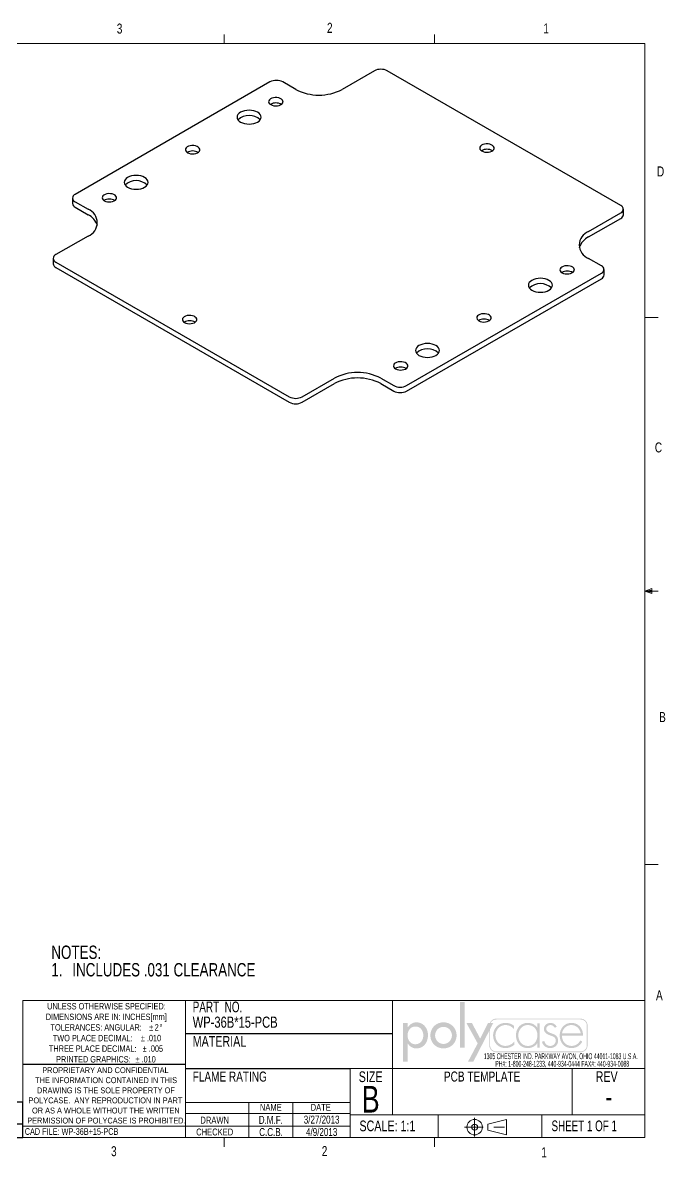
# Model space of a CAD drawing. Header units: inches. Extents: x 0.4 to 16.6, y 0.2 to 10.8.
# Drawn here: x 10.55 to 16.57, y 0.21 to 10.84 of the extents above; entities that cross this region are included whole.
import ezdxf

# ---------------------------------------------------------------- set-up
doc = ezdxf.new("R2010")
doc.units = ezdxf.units.IN
doc.header["$MEASUREMENT"] = 0
doc.linetypes.add('CENTERX2', pattern=[0.8, 0.5, -0.1, 0.1, -0.1])
doc.layers.add('FORMAT', color=7, linetype='Continuous')
doc.layers.add('SLD-0', color=7, linetype='Continuous')
doc.styles.add('SLDTEXTSTYLE0', font='TXT', dxfattribs={"width": 0.525406})
doc.styles.add('SLDTEXTSTYLE1', font='TXT', dxfattribs={"width": 0.75})
doc.styles.add('SLDTEXTSTYLE2', font='TXT', dxfattribs={"width": 0.6875})
doc.styles.add('SLDTEXTSTYLE3', font='TXT', dxfattribs={"width": 0.694444})

# ---------------------------------------------------------------- blocks, each defined once
blk = doc.blocks.new('SW_NOTE_0')
at = {"color": 0, "linetype": 'Continuous', "lineweight": 0, "char_height": 0.055, "attachment_point": 2, "style": 'SLDTEXTSTYLE0'}
for s, insert in [('1305 CHESTER IND. PARKWAY AVON, OHIO 44011-1083 U.S.A.', (0.742, 0.071)), ('PH#: 1-800-248-1233, 440-934-0444 FAX#: 440-934-0088', (0.756, 0))]:
    blk.add_mtext(s, dxfattribs=dict(at, insert=insert))
blk = doc.blocks.new('logo')
at = {"linetype": 'Continuous'}
blk.add_hatch(color=7, dxfattribs=at).paths.add_polyline_path([(1.559, 0.355), (1.559, 1.505), (1.44, 1.505), (1.44, 0.355)], flags=0)
h = blk.add_hatch(color=7, dxfattribs=at)
edge = h.paths.add_edge_path(flags=0)
edge.add_spline(control_points=[(0.122, 0.452), (0.17, 0.382), (0.245, 0.334), (0.333, 0.334)], knot_values=[4, 4, 4, 4, 5, 5, 5, 5], weights=[1, 1, 1, 1], degree=3, periodic=0)
edge.add_spline(control_points=[(0.333, 0.334), (0.523, 0.334), (0.629, 0.492), (0.629, 0.669)], knot_values=[3, 3, 3, 3, 4, 4, 4, 4], weights=[1, 1, 1, 1], degree=3, periodic=0)
edge.add_spline(control_points=[(0.629, 0.669), (0.629, 0.839), (0.517, 0.994), (0.338, 0.994)], knot_values=[2, 2, 2, 2, 3, 3, 3, 3], weights=[1, 1, 1, 1], degree=3, periodic=0)
edge.add_spline(control_points=[(0.338, 0.994), (0.245, 0.994), (0.171, 0.946), (0.122, 0.872)], knot_values=[1, 1, 1, 1, 2, 2, 2, 2], weights=[1, 1, 1, 1], degree=3, periodic=0)
edge.add_line((0.122, 0.872), (0.119, 0.872))
edge.add_line((0.119, 0.872), (0.119, 0.975))
edge.add_line((0.119, 0.975), (0, 0.975))
edge.add_line((0, 0.975), (0, 0))
edge.add_line((0, 0), (0.119, 0))
edge.add_line((0.119, 0), (0.119, 0.452))
edge.add_line((0.119, 0.452), (0.122, 0.452))
edge = h.paths.add_edge_path(flags=0)
edge.add_spline(control_points=[(0.113, 0.665), (0.113, 0.78), (0.185, 0.888), (0.309, 0.888), (0.437, 0.888), (0.51, 0.786), (0.51, 0.665)], knot_values=[0, 0, 0, 0, 1, 1, 1, 2, 2, 2, 2], weights=[1, 1, 1, 1, 1, 1, 1], degree=3, periodic=0)
edge.add_spline(control_points=[(0.51, 0.665), (0.51, 0.543), (0.439, 0.44), (0.309, 0.44), (0.183, 0.44), (0.113, 0.549), (0.113, 0.665)], knot_values=[2, 2, 2, 2, 3, 3, 3, 4, 4, 4, 4], weights=[1, 1, 1, 1, 1, 1, 1], degree=3, periodic=0)
h = blk.add_hatch(color=7, dxfattribs=at)
edge = h.paths.add_edge_path(flags=0)
edge.add_spline(control_points=[(0.69, 0.664), (0.69, 0.477), (0.836, 0.334), (1.022, 0.334), (1.207, 0.334), (1.353, 0.477), (1.353, 0.664)], knot_values=[0, 0, 0, 0, 1, 1, 1, 2, 2, 2, 2], weights=[1, 1, 1, 1, 1, 1, 1], degree=3, periodic=0)
edge.add_spline(control_points=[(1.353, 0.664), (1.353, 0.851), (1.207, 0.994), (1.022, 0.994), (0.836, 0.994), (0.69, 0.851), (0.69, 0.664)], knot_values=[2, 2, 2, 2, 3, 3, 3, 4, 4, 4, 4], weights=[1, 1, 1, 1, 1, 1, 1], degree=3, periodic=0)
edge = h.paths.add_edge_path(flags=0)
edge.add_spline(control_points=[(1.234, 0.664), (1.234, 0.547), (1.139, 0.448), (1.022, 0.448), (0.904, 0.448), (0.81, 0.547), (0.81, 0.664)], knot_values=[0, 0, 0, 0, 1, 1, 1, 2, 2, 2, 2], weights=[1, 1, 1, 1, 1, 1, 1], degree=3, periodic=0)
edge.add_spline(control_points=[(0.81, 0.664), (0.81, 0.782), (0.904, 0.88), (1.022, 0.88), (1.139, 0.88), (1.234, 0.782), (1.234, 0.664)], knot_values=[2, 2, 2, 2, 3, 3, 3, 4, 4, 4, 4], weights=[1, 1, 1, 1, 1, 1, 1], degree=3, periodic=0)
h = blk.add_hatch(color=7, dxfattribs=at)
edge = h.paths.add_edge_path(flags=0)
edge.add_spline(control_points=[(4.669, 0.413), (4.669, 0.316), (4.59, 0.237), (4.493, 0.237)], knot_values=[7, 7, 7, 7, 8, 8, 8, 8], weights=[1, 1, 1, 1], degree=3, periodic=0)
edge.add_line((4.493, 0.237), (2.356, 0.237))
edge.add_spline(control_points=[(2.356, 0.237), (2.259, 0.237), (2.18, 0.316), (2.18, 0.413)], knot_values=[1, 1, 1, 1, 2, 2, 2, 2], weights=[1, 1, 1, 1], degree=3, periodic=0)
edge.add_line((2.18, 0.413), (2.18, 0.781))
edge.add_line((2.18, 0.781), (1.778, 0))
edge.add_line((1.778, 0), (1.643, 0))
edge.add_line((1.643, 0), (1.887, 0.461))
edge.add_line((1.887, 0.461), (1.603, 0.975))
edge.add_line((1.603, 0.975), (1.742, 0.975))
edge.add_line((1.742, 0.975), (1.952, 0.582))
edge.add_line((1.952, 0.582), (2.146, 0.975))
edge.add_line((2.146, 0.975), (2.192, 0.975))
edge.add_spline(control_points=[(2.192, 0.975), (2.218, 1.041), (2.282, 1.087), (2.356, 1.087)], knot_values=[3.233464, 3.233464, 3.233464, 3.233464, 4, 4, 4, 4], weights=[1, 1, 1, 1], degree=3, periodic=0)
edge.add_line((2.356, 1.087), (4.493, 1.087))
edge.add_spline(control_points=[(4.493, 1.087), (4.59, 1.087), (4.669, 1.008), (4.669, 0.911)], knot_values=[5, 5, 5, 5, 6, 6, 6, 6], weights=[1, 1, 1, 1], degree=3, periodic=0)
edge.add_line((4.669, 0.911), (4.669, 0.413))
edge = h.paths.add_edge_path(flags=0)
edge.add_line((2.215, 0.975), (2.28, 0.975))
edge.add_line((2.28, 0.975), (2.201, 0.821))
edge.add_line((2.201, 0.821), (2.201, 0.413))
edge.add_spline(control_points=[(2.201, 0.413), (2.201, 0.327), (2.271, 0.258), (2.356, 0.258)], knot_values=[2, 2, 2, 2, 3, 3, 3, 3], weights=[1, 1, 1, 1], degree=3, periodic=0)
edge.add_line((2.356, 0.258), (4.493, 0.258))
edge.add_spline(control_points=[(4.493, 0.258), (4.579, 0.258), (4.649, 0.327), (4.649, 0.413)], knot_values=[4, 4, 4, 4, 5, 5, 5, 5], weights=[1, 1, 1, 1], degree=3, periodic=0)
edge.add_line((4.649, 0.413), (4.649, 0.911))
edge.add_spline(control_points=[(4.649, 0.911), (4.649, 0.997), (4.579, 1.066), (4.493, 1.066)], knot_values=[6, 6, 6, 6, 7, 7, 7, 7], weights=[1, 1, 1, 1], degree=3, periodic=0)
edge.add_line((4.493, 1.066), (2.356, 1.066))
edge.add_spline(control_points=[(2.356, 1.066), (2.293, 1.066), (2.239, 1.029), (2.215, 0.975)], knot_values=[0, 0, 0, 0, 0.732403, 0.732403, 0.732403, 0.732403], weights=[1, 1, 1, 1], degree=3, periodic=0)
h = blk.add_hatch(color=7, dxfattribs=at)
edge = h.paths.add_edge_path(flags=0)
edge.add_spline(control_points=[(2.806, 0.905), (2.745, 0.957), (2.672, 0.98), (2.593, 0.98)], knot_values=[8, 8, 8, 8, 9, 9, 9, 9], weights=[1, 1, 1, 1], degree=3, periodic=0)
edge.add_spline(control_points=[(2.593, 0.98), (2.413, 0.98), (2.278, 0.84), (2.278, 0.662)], knot_values=[7, 7, 7, 7, 8, 8, 8, 8], weights=[1, 1, 1, 1], degree=3, periodic=0)
edge.add_spline(control_points=[(2.278, 0.662), (2.278, 0.484), (2.41, 0.342), (2.592, 0.342)], knot_values=[6, 6, 6, 6, 7, 7, 7, 7], weights=[1, 1, 1, 1], degree=3, periodic=0)
edge.add_spline(control_points=[(2.592, 0.342), (2.674, 0.342), (2.752, 0.372), (2.814, 0.427)], knot_values=[5, 5, 5, 5, 6, 6, 6, 6], weights=[1, 1, 1, 1], degree=3, periodic=0)
edge.add_line((2.814, 0.427), (2.814, 0.507))
edge.add_spline(control_points=[(2.814, 0.507), (2.759, 0.44), (2.676, 0.398), (2.589, 0.398)], knot_values=[3, 3, 3, 3, 4, 4, 4, 4], weights=[1, 1, 1, 1], degree=3, periodic=0)
edge.add_spline(control_points=[(2.589, 0.398), (2.445, 0.398), (2.337, 0.523), (2.337, 0.662)], knot_values=[2, 2, 2, 2, 3, 3, 3, 3], weights=[1, 1, 1, 1], degree=3, periodic=0)
edge.add_spline(control_points=[(2.337, 0.662), (2.337, 0.802), (2.446, 0.925), (2.59, 0.925)], knot_values=[1, 1, 1, 1, 2, 2, 2, 2], weights=[1, 1, 1, 1], degree=3, periodic=0)
edge.add_spline(control_points=[(2.59, 0.925), (2.678, 0.925), (2.748, 0.889), (2.806, 0.825)], knot_values=[0, 0, 0, 0, 1, 1, 1, 1], weights=[1, 1, 1, 1], degree=3, periodic=0)
edge.add_line((2.806, 0.825), (2.806, 0.905))
h = blk.add_hatch(color=7, dxfattribs=at)
edge = h.paths.add_edge_path(flags=0)
edge.add_spline(control_points=[(3.392, 0.861), (3.34, 0.938), (3.25, 0.98), (3.156, 0.98)], knot_values=[6, 6, 6, 6, 7, 7, 7, 7], weights=[1, 1, 1, 1], degree=3, periodic=0)
edge.add_spline(control_points=[(3.156, 0.98), (2.972, 0.98), (2.857, 0.844), (2.857, 0.665)], knot_values=[5, 5, 5, 5, 6, 6, 6, 6], weights=[1, 1, 1, 1], degree=3, periodic=0)
edge.add_spline(control_points=[(2.857, 0.665), (2.857, 0.486), (2.973, 0.342), (3.159, 0.342)], knot_values=[4, 4, 4, 4, 5, 5, 5, 5], weights=[1, 1, 1, 1], degree=3, periodic=0)
edge.add_spline(control_points=[(3.159, 0.342), (3.249, 0.342), (3.347, 0.387), (3.392, 0.465)], knot_values=[3, 3, 3, 3, 4, 4, 4, 4], weights=[1, 1, 1, 1], degree=3, periodic=0)
edge.add_line((3.392, 0.465), (3.395, 0.465))
edge.add_line((3.395, 0.465), (3.395, 0.355))
edge.add_line((3.395, 0.355), (3.454, 0.355))
edge.add_line((3.454, 0.355), (3.454, 0.967))
edge.add_line((3.454, 0.967), (3.395, 0.967))
edge.add_line((3.395, 0.967), (3.395, 0.861))
edge.add_line((3.395, 0.861), (3.392, 0.861))
edge = h.paths.add_edge_path(flags=0)
edge.add_spline(control_points=[(3.398, 0.672), (3.398, 0.525), (3.314, 0.397), (3.157, 0.397), (3.009, 0.397), (2.916, 0.525), (2.916, 0.665)], knot_values=[0, 0, 0, 0, 1, 1, 1, 2, 2, 2, 2], weights=[1, 1, 1, 1, 1, 1, 1], degree=3, periodic=0)
edge.add_spline(control_points=[(2.916, 0.665), (2.916, 0.798), (3.013, 0.925), (3.153, 0.925), (3.302, 0.925), (3.398, 0.814), (3.398, 0.672)], knot_values=[2, 2, 2, 2, 3, 3, 3, 4, 4, 4, 4], weights=[1, 1, 1, 1, 1, 1, 1], degree=3, periodic=0)
h = blk.add_hatch(color=7, dxfattribs=at)
edge = h.paths.add_edge_path(flags=0)
edge.add_spline(control_points=[(3.731, 0.98), (3.793, 0.98), (3.861, 0.939), (3.887, 0.882)], knot_values=[11, 11, 11, 11, 12, 12, 12, 12], weights=[1, 1, 1, 1], degree=3, periodic=0)
edge.add_line((3.887, 0.882), (3.836, 0.856))
edge.add_spline(control_points=[(3.836, 0.856), (3.816, 0.898), (3.776, 0.925), (3.728, 0.925)], knot_values=[0, 0, 0, 0, 1, 1, 1, 1], weights=[1, 1, 1, 1], degree=3, periodic=0)
edge.add_spline(control_points=[(3.728, 0.925), (3.677, 0.925), (3.624, 0.882), (3.624, 0.829)], knot_values=[1, 1, 1, 1, 2, 2, 2, 2], weights=[1, 1, 1, 1], degree=3, periodic=0)
edge.add_spline(control_points=[(3.624, 0.829), (3.624, 0.682), (3.922, 0.754), (3.922, 0.533)], knot_values=[2, 2, 2, 2, 3, 3, 3, 3], weights=[1, 1, 1, 1], degree=3, periodic=0)
edge.add_spline(control_points=[(3.922, 0.533), (3.922, 0.42), (3.834, 0.342), (3.724, 0.342)], knot_values=[3, 3, 3, 3, 4, 4, 4, 4], weights=[1, 1, 1, 1], degree=3, periodic=0)
edge.add_spline(control_points=[(3.724, 0.342), (3.622, 0.342), (3.539, 0.404), (3.514, 0.503)], knot_values=[4, 4, 4, 4, 5, 5, 5, 5], weights=[1, 1, 1, 1], degree=3, periodic=0)
edge.add_line((3.514, 0.503), (3.572, 0.522))
edge.add_spline(control_points=[(3.572, 0.522), (3.595, 0.449), (3.644, 0.397), (3.724, 0.397)], knot_values=[6, 6, 6, 6, 7, 7, 7, 7], weights=[1, 1, 1, 1], degree=3, periodic=0)
edge.add_spline(control_points=[(3.724, 0.397), (3.801, 0.397), (3.862, 0.458), (3.862, 0.535)], knot_values=[7, 7, 7, 7, 8, 8, 8, 8], weights=[1, 1, 1, 1], degree=3, periodic=0)
edge.add_spline(control_points=[(3.862, 0.535), (3.862, 0.611), (3.804, 0.635), (3.743, 0.656)], knot_values=[8, 8, 8, 8, 9, 9, 9, 9], weights=[1, 1, 1, 1], degree=3, periodic=0)
edge.add_spline(control_points=[(3.743, 0.656), (3.659, 0.686), (3.564, 0.722), (3.564, 0.825)], knot_values=[9, 9, 9, 9, 10, 10, 10, 10], weights=[1, 1, 1, 1], degree=3, periodic=0)
edge.add_spline(control_points=[(3.564, 0.825), (3.564, 0.918), (3.642, 0.98), (3.731, 0.98)], knot_values=[10, 10, 10, 10, 11, 11, 11, 11], weights=[1, 1, 1, 1], degree=3, periodic=0)
h = blk.add_hatch(color=7, dxfattribs=at)
edge = h.paths.add_edge_path(flags=0)
edge.add_spline(control_points=[(4.554, 0.656), (4.555, 0.832), (4.445, 0.98), (4.26, 0.98)], knot_values=[6, 6, 6, 6, 7, 7, 7, 7], weights=[1, 1, 1, 1], degree=3, periodic=0)
edge.add_spline(control_points=[(4.26, 0.98), (4.081, 0.98), (3.963, 0.833), (3.963, 0.662)], knot_values=[5, 5, 5, 5, 6, 6, 6, 6], weights=[1, 1, 1, 1], degree=3, periodic=0)
edge.add_spline(control_points=[(3.963, 0.662), (3.963, 0.489), (4.078, 0.342), (4.26, 0.342)], knot_values=[4, 4, 4, 4, 5, 5, 5, 5], weights=[1, 1, 1, 1], degree=3, periodic=0)
edge.add_spline(control_points=[(4.26, 0.342), (4.38, 0.342), (4.478, 0.401), (4.534, 0.507)], knot_values=[3, 3, 3, 3, 4, 4, 4, 4], weights=[1, 1, 1, 1], degree=3, periodic=0)
edge.add_line((4.534, 0.507), (4.484, 0.537))
edge.add_spline(control_points=[(4.484, 0.537), (4.44, 0.454), (4.363, 0.398), (4.268, 0.398)], knot_values=[1, 1, 1, 1, 2, 2, 2, 2], weights=[1, 1, 1, 1], degree=3, periodic=0)
edge.add_spline(control_points=[(4.268, 0.398), (4.126, 0.398), (4.019, 0.501), (4.023, 0.656)], knot_values=[0, 0, 0, 0, 1, 1, 1, 1], weights=[1, 1, 1, 1], degree=3, periodic=0)
edge.add_line((4.023, 0.656), (4.554, 0.656))
edge = h.paths.add_edge_path(flags=0)
edge.add_spline(control_points=[(4.023, 0.712), (4.033, 0.827), (4.136, 0.925), (4.261, 0.925)], knot_values=[1, 1, 1, 1, 2, 2, 2, 2], weights=[1, 1, 1, 1], degree=3, periodic=0)
edge.add_spline(control_points=[(4.261, 0.925), (4.387, 0.925), (4.48, 0.824), (4.494, 0.712)], knot_values=[0, 0, 0, 0, 1, 1, 1, 1], weights=[1, 1, 1, 1], degree=3, periodic=0)
edge.add_line((4.494, 0.712), (4.023, 0.712))
blk = doc.blocks.new('POLYCASE LOGO')
at = {"color": 7, "linetype": 'Continuous', "xscale": 0.37, "yscale": 0.37, "zscale": 0.37}
blk.add_blockref('logo', (0.101, -0.571), dxfattribs=at)
at = {"color": 7, "linetype": 'Continuous', "lineweight": 0}
blk.add_blockref('SW_NOTE_0', (0.835, -0.564), dxfattribs=at)
blk = doc.blocks.new('ThirdAngleProjectionBlock')
at = {"color": 7, "linetype": 'CENTERX2', "lineweight": 0}
for p, q in [((0.275, 0.506), (0.275, 0)), ((0, 0.253), (1.202, 0.253))]:
    blk.add_line(p, q, dxfattribs=at)
at = {"color": 7, "linetype": 'Continuous', "lineweight": 0}
for p, q in [((0.632, 0.332), (1.13, 0.459)), ((0.632, 0.332), (0.632, 0.174)), ((1.13, 0.459), (1.13, 0.048)), ((0.632, 0.174), (1.13, 0.048))]:
    blk.add_line(p, q, dxfattribs=at)
for radius in [0.206, 0.0789]:
    blk.add_circle((0.275, 0.253), radius, dxfattribs=at)
blk = doc.blocks.new('SW_NOTE_1')
at = {"layer": 'SLD-0', "color": 0, "char_height": 0.125, "attachment_point": 1, "style": 'SLDTEXTSTYLE1'}
for s, insert in [('NOTES:', (0, 0.161)), ('1.', (0, -0.003)), ('INCLUDES .031 CLEARANCE', (0.197, -0.003))]:
    blk.add_mtext(s, dxfattribs=dict(at, insert=insert))
blk = doc.blocks.new('SW_NOTE_2')
at = {"color": 0, "linetype": 'Continuous', "lineweight": 0, "char_height": 0.06, "attachment_point": 2, "style": 'SLDTEXTSTYLE1'}
for s, insert in [('UNLESS OTHERWISE SPECIFIED:', (0.567, 0.077)), ('DIMENSIONS ARE IN: INCHES[mm]', (0.565, -0.022)), ('TOLERANCES: ANGULAR:', (0.47, -0.121)), ('%%p', (0.986, -0.121)), ('2', (1.037, -0.121)), ('%%d', (1.077, -0.121)), ('TWO PLACE DECIMAL:', (0.438, -0.221)), ('%%p', (0.907, -0.221)), ('.010', (1.012, -0.221)), ('THREE PLACE DECIMAL:', (0.438, -0.32)), ('PRINTED GRAPHICS:', (0.444, -0.42)), ('.010', (0.962, -0.42)), ('%%p', (0.925, -0.32)), ('.005', (1.03, -0.32)), ('%%p', (0.857, -0.42))]:
    blk.add_mtext(s, dxfattribs=dict(at, insert=insert))
blk = doc.blocks.new('SW_NOTE_3')
at = {"color": 0, "linetype": 'Continuous', "lineweight": 0, "char_height": 0.055, "attachment_point": 2, "style": 'SLDTEXTSTYLE1'}
for s, insert in [('PROPRIETARY AND CONFIDENTIAL', (0.583, 0.071)), ('THE INFORMATION CONTAINED IN THIS', (0.589, -0.023)), ('POLYCASE.  ANY REPRODUCTION IN PART', (0.583, -0.212)), ('DRAWING IS THE SOLE PROPERTY OF', (0.587, -0.118)), ('OR AS A WHOLE WITHOUT THE WRITTEN', (0.587, -0.307)), ('PERMISSION OF POLYCASE IS PROHIBITED.', (0.592, -0.401))]:
    blk.add_mtext(s, dxfattribs=dict(at, insert=insert))
blk = doc.blocks.new('SW_TABLEANNOTATION_0')
at = {"layer": 'SLD-0', "color": 0}
for p, q in [((0, 0), (0, -0.333)), ((4.475, 0), (0, 0)), ((0.278, 0), (0.278, -0.204)), ((0.615, 0), (0.615, -0.204)), ((3.015, 0), (3.015, -0.204)), ((3.388, 0), (3.388, -0.204)), ((3.816, 0), (3.816, -0.204)), ((4.475, -0.333), (4.475, 0)), ((0, -0.204), (4.475, -0.204)), ((0, -0.333), (4.475, -0.333))]:
    blk.add_line(p, q, dxfattribs=at)
at = {"layer": 'SLD-0', "color": 0, "attachment_point": 1, "style": 'SLDTEXTSTYLE1'}
for s, insert, char_height in [('REV.', (0.021, -0.06), 0.0833), ('ZONE', (0.301, -0.06), 0.0833), ('DESCRIPTION', (1.467, -0.06), 0.08333), ('BY', (3.137, -0.06), 0.0833), ("APPR'D", (3.409, -0.06), 0.0833), ('DATE', (4.009, -0.06), 0.0833), ('REVISIONS', (1.965, -0.227), 0.0833)]:
    blk.add_mtext(s, dxfattribs=dict(at, insert=insert, char_height=char_height))

msp = doc.modelspace()

# ---------------------------------------------------------------- linework, layer by layer
at = {"color": 7, "linetype": 'Continuous', "lineweight": 0}
for p, q in [((0.6263, 10.6421), (16.3763, 10.6421)), ((12.4385, 10.6421), (12.4385, 10.7269)), ((14.4073, 10.6421), (14.4073, 10.7269)), ((16.3763, 0.3921), (16.3763, 10.6421)), ((16.3763, 8.0753), (16.5013, 8.0753)), ((16.3763, 5.5128), (16.4434, 5.5368)), ((16.4434, 5.5368), (16.4434, 5.4902)), ((16.3763, 5.5128), (16.4434, 5.5218)), ((16.3763, 5.5128), (16.5013, 5.5128)), ((16.3763, 5.5128), (16.4434, 5.4902)), ((16.3763, 5.5128), (16.4434, 5.5025)), ((16.3763, 2.9503), (16.5013, 2.9503)), ((10.5516, 0.3921), (10.5516, 1.6753)), ((10.5516, 1.6753), (16.3763, 1.6753)), ((12.0776, 1.6753), (12.0776, 0.3921)), ((13.6175, 1.0401), (16.3763, 1.0401)), ((14.0131, 1.0401), (14.0131, 0.605)), ((15.6981, 1.0401), (15.6981, 0.605)), ((13.6175, 0.7208), (12.0776, 0.7208)), ((12.67, 0.7208), (12.67, 0.3921)), ((13.0816, 0.7208), (13.0816, 0.3921)), ((12.0776, 0.6191), (13.6175, 0.6191)), ((13.6175, 0.605), (16.3763, 0.605)), ((14.4407, 0.605), (14.4407, 0.3921)), ((15.4126, 0.605), (15.4126, 0.3921)), ((10.5516, 0.5), (13.6175, 0.5)), ((16.3763, 0.3921), (0.6263, 0.3921)), ((12.0776, 0.3921), (13.6175, 0.3921)), ((12.4385, 0.3921), (12.4385, 0.3073)), ((14.4073, 0.3921), (14.4073, 0.3073))]:
    msp.add_line(p, q, dxfattribs=at)
at = {"color": 7, "linetype": 'Continuous', "lineweight": 30}
for p, q in [((13.845, 10.3865), (13.5436, 10.2125)), ((16.1516, 9.1249), (13.9662, 10.3865)), ((12.8665, 10.282), (11.043, 9.2294)), ((13.1082, 10.2125), (12.9877, 10.282)), ((11.0179, 9.1944), (11.0179, 9.1434)), ((11.043, 9.1594), (11.1635, 9.0899)), ((11.043, 9.1084), (11.1635, 9.0388)), ((15.8501, 8.881), (16.1516, 9.055)), ((16.1766, 9.0389), (16.1766, 9.09)), ((15.8501, 8.8299), (16.1516, 9.0039)), ((11.1635, 8.8385), (10.8621, 8.6645)), ((10.837, 8.6295), (10.837, 8.5785)), ((15.9706, 8.56), (15.8501, 8.6296)), ((10.8621, 8.5945), (13.0474, 7.333)), ((10.8621, 8.5435), (13.0474, 7.2819)), ((15.9957, 8.474), (15.9957, 8.5251)), ((14.1472, 7.4374), (15.9706, 8.4901)), ((14.1472, 7.3864), (15.9706, 8.439)), ((13.1686, 7.333), (13.4701, 7.507)), ((13.1686, 7.2819), (13.4701, 7.456)), ((13.9055, 7.507), (14.026, 7.4374)), ((13.9055, 7.456), (14.026, 7.3864))]:
    msp.add_line(p, q, dxfattribs=at)
at = {"color": 7, "linetype": 'Continuous', "lineweight": 30, "flags": 128}
for points in [[(12.8745, 10.0697), (12.8878, 10.0637), (12.9034, 10.0598), (12.9201, 10.0583), (12.9369, 10.0592), (12.9528, 10.0625), (12.9668, 10.068), (12.978, 10.0753), (12.9857, 10.084), (12.9894, 10.0935), (12.9889, 10.1033), (12.9842, 10.1127), (12.9755, 10.1211), (12.9636, 10.128), (12.949, 10.133), (12.9328, 10.1357), (12.9159, 10.136), (12.8993, 10.1339), (12.8843, 10.1294), (12.8716, 10.123), (12.8621, 10.1149), (12.8563, 10.1057), (12.8547, 10.096), (12.8574, 10.0863), (12.8641, 10.0774), (12.8745, 10.0697)], [(12.5921, 9.9066), (12.6092, 9.8986), (12.6286, 9.8926), (12.6497, 9.8889), (12.6717, 9.8876), (12.6936, 9.8889), (12.7147, 9.8926), (12.7342, 9.8986), (12.7512, 9.9066), (12.7652, 9.9165), (12.7756, 9.9277), (12.782, 9.9399), (12.7842, 9.9526), (12.782, 9.9652), (12.7756, 9.9774), (12.7652, 9.9886), (12.7512, 9.9985), (12.7342, 10.0066), (12.7147, 10.0126), (12.6936, 10.0163), (12.6717, 10.0175), (12.6497, 10.0163), (12.6286, 10.0126), (12.6092, 10.0066), (12.5921, 9.9985), (12.5781, 9.9886), (12.5677, 9.9774), (12.5613, 9.9652), (12.5592, 9.9526), (12.5613, 9.9399), (12.5677, 9.9277), (12.5781, 9.9165), (12.5921, 9.9066)], [(12.095, 9.6197), (12.1084, 9.6137), (12.1239, 9.6098), (12.1406, 9.6083), (12.1574, 9.6092), (12.1734, 9.6125), (12.1874, 9.618), (12.1985, 9.6253), (12.2062, 9.634), (12.2099, 9.6435), (12.2094, 9.6533), (12.2047, 9.6627), (12.1961, 9.6711), (12.1841, 9.678), (12.1695, 9.683), (12.1533, 9.6857), (12.1364, 9.686), (12.1199, 9.6839), (12.1048, 9.6794), (12.0921, 9.673), (12.0826, 9.6649), (12.0768, 9.6557), (12.0753, 9.646), (12.0779, 9.6363), (12.0846, 9.6274), (12.095, 9.6197)], [(14.851, 9.6357), (14.8644, 9.6297), (14.8799, 9.6259), (14.8966, 9.6243), (14.9135, 9.6253), (14.9294, 9.6286), (14.9434, 9.6341), (14.9546, 9.6414), (14.9623, 9.6501), (14.966, 9.6596), (14.9654, 9.6694), (14.9607, 9.6788), (14.9521, 9.6872), (14.9401, 9.6941), (14.9256, 9.699), (14.9093, 9.7018), (14.8924, 9.7021), (14.8759, 9.7), (14.8608, 9.6955), (14.8481, 9.6891), (14.8386, 9.681), (14.8329, 9.6718), (14.8313, 9.6621), (14.8339, 9.6524), (14.8407, 9.6435), (14.851, 9.6357)], [(11.5342, 9.2959), (11.5513, 9.2879), (11.5707, 9.2819), (11.5918, 9.2782), (11.6138, 9.2769), (11.6357, 9.2782), (11.6568, 9.2819), (11.6763, 9.2879), (11.6933, 9.2959), (11.7073, 9.3058), (11.7177, 9.317), (11.7241, 9.3292), (11.7263, 9.3419), (11.7241, 9.3545), (11.7177, 9.3667), (11.7073, 9.3779), (11.6933, 9.3878), (11.6763, 9.3959), (11.6568, 9.4019), (11.6357, 9.4056), (11.6138, 9.4068), (11.5918, 9.4056), (11.5707, 9.4019), (11.5513, 9.3959), (11.5342, 9.3878), (11.5202, 9.3779), (11.5098, 9.3667), (11.5034, 9.3545), (11.5013, 9.3419), (11.5034, 9.3292), (11.5098, 9.317), (11.5202, 9.3058), (11.5342, 9.2959)], [(11.3155, 9.1697), (11.3289, 9.1637), (11.3444, 9.1598), (11.3611, 9.1583), (11.378, 9.1592), (11.3939, 9.1625), (11.4079, 9.168), (11.4191, 9.1753), (11.4267, 9.184), (11.4304, 9.1936), (11.4299, 9.2033), (11.4252, 9.2127), (11.4166, 9.2211), (11.4046, 9.228), (11.39, 9.233), (11.3738, 9.2357), (11.3569, 9.236), (11.3404, 9.2339), (11.3253, 9.2295), (11.3126, 9.223), (11.3031, 9.2149), (11.2974, 9.2057), (11.2958, 9.196), (11.2984, 9.1864), (11.3051, 9.1774), (11.3155, 9.1697)], [(15.6027, 8.4947), (15.6161, 8.4887), (15.6316, 8.4848), (15.6483, 8.4833), (15.6651, 8.4842), (15.6811, 8.4875), (15.6951, 8.493), (15.7062, 8.5003), (15.7139, 8.509), (15.7176, 8.5186), (15.7171, 8.5283), (15.7124, 8.5377), (15.7037, 8.5461), (15.6918, 8.553), (15.6772, 8.558), (15.661, 8.5607), (15.6441, 8.561), (15.6275, 8.5589), (15.6125, 8.5545), (15.5998, 8.548), (15.5903, 8.5399), (15.5845, 8.5307), (15.5829, 8.521), (15.5856, 8.5114), (15.5923, 8.5024), (15.6027, 8.4947)], [(15.3203, 8.3317), (15.3374, 8.3236), (15.3568, 8.3176), (15.3779, 8.3139), (15.3999, 8.3127), (15.4218, 8.3139), (15.4429, 8.3176), (15.4624, 8.3236), (15.4794, 8.3317), (15.4934, 8.3415), (15.5038, 8.3528), (15.5102, 8.3649), (15.5124, 8.3776), (15.5102, 8.3903), (15.5038, 8.4025), (15.4934, 8.4137), (15.4794, 8.4235), (15.4624, 8.4316), (15.4429, 8.4376), (15.4218, 8.4413), (15.3999, 8.4426), (15.3779, 8.4413), (15.3568, 8.4376), (15.3374, 8.4316), (15.3203, 8.4235), (15.3063, 8.4137), (15.2959, 8.4025), (15.2895, 8.3903), (15.2874, 8.3776), (15.2895, 8.3649), (15.2959, 8.3528), (15.3063, 8.3415), (15.3203, 8.3317)], [(12.0671, 8.0286), (12.0805, 8.0226), (12.096, 8.0188), (12.1128, 8.0172), (12.1296, 8.0182), (12.1455, 8.0215), (12.1595, 8.027), (12.1707, 8.0343), (12.1784, 8.043), (12.1821, 8.0525), (12.1815, 8.0623), (12.1768, 8.0717), (12.1682, 8.0801), (12.1562, 8.087), (12.1417, 8.0919), (12.1254, 8.0947), (12.1085, 8.095), (12.092, 8.0928), (12.0769, 8.0884), (12.0642, 8.082), (12.0547, 8.0739), (12.049, 8.0647), (12.0474, 8.055), (12.0501, 8.0453), (12.0568, 8.0363), (12.0671, 8.0286)], [(14.8232, 8.0447), (14.8366, 8.0387), (14.8521, 8.0348), (14.8688, 8.0333), (14.8856, 8.0342), (14.9016, 8.0375), (14.9156, 8.043), (14.9268, 8.0504), (14.9344, 8.0591), (14.9381, 8.0686), (14.9376, 8.0784), (14.9329, 8.0877), (14.9243, 8.0961), (14.9123, 8.103), (14.8977, 8.108), (14.8815, 8.1107), (14.8646, 8.1111), (14.8481, 8.1089), (14.833, 8.1045), (14.8203, 8.098), (14.8108, 8.0899), (14.805, 8.0808), (14.8035, 8.071), (14.8061, 8.0614), (14.8128, 8.0524), (14.8232, 8.0447)], [(14.2624, 7.721), (14.2795, 7.7129), (14.2989, 7.7069), (14.32, 7.7032), (14.342, 7.702), (14.3639, 7.7032), (14.385, 7.7069), (14.4045, 7.7129), (14.4215, 7.721), (14.4355, 7.7308), (14.4459, 7.7421), (14.4523, 7.7542), (14.4545, 7.7669), (14.4523, 7.7796), (14.4459, 7.7918), (14.4355, 7.803), (14.4215, 7.8128), (14.4045, 7.8209), (14.385, 7.8269), (14.3639, 7.8306), (14.342, 7.8319), (14.32, 7.8306), (14.2989, 7.8269), (14.2795, 7.8209), (14.2624, 7.8128), (14.2484, 7.803), (14.238, 7.7918), (14.2316, 7.7796), (14.2295, 7.7669), (14.2316, 7.7542), (14.238, 7.7421), (14.2484, 7.7308), (14.2624, 7.721)], [(14.0437, 7.5947), (14.0571, 7.5887), (14.0726, 7.5848), (14.0893, 7.5833), (14.1062, 7.5842), (14.1221, 7.5875), (14.1361, 7.593), (14.1473, 7.6004), (14.1549, 7.6091), (14.1586, 7.6186), (14.1581, 7.6284), (14.1534, 7.6377), (14.1448, 7.6462), (14.1328, 7.6531), (14.1182, 7.658), (14.102, 7.6608), (14.0851, 7.6611), (14.0686, 7.6589), (14.0535, 7.6545), (14.0408, 7.648), (14.0313, 7.64), (14.0256, 7.6308), (14.024, 7.621), (14.0266, 7.6114), (14.0333, 7.6024), (14.0437, 7.5947)]]:
    msp.add_lwpolyline(points, dxfattribs=at)
at = {"color": 7, "linetype": 'Continuous', "lineweight": 30}
for centre, radius, start, end in [((13.9056, 10.2696), 0.1317, 62.60967, 117.39033), ((12.9271, 10.1651), 0.1317, 62.60967, 117.39033), ((13.3259, 10.6311), 0.4719, 242.52431, 297.47569), ((12.9222, 9.985), 0.1006, 59.51244, 120.48756), ((12.6717, 9.8183), 0.1501, 46.41915, 133.58085), ((12.1427, 9.5351), 0.1006, 59.51244, 120.48756), ((14.8988, 9.5511), 0.1006, 59.51244, 120.48756), ((11.6138, 9.2076), 0.1501, 46.41915, 133.58085), ((11.0608, 9.1477), 0.0431, 185.6948, 245.62534), ((11.0563, 9.1944), 0.0374, 110.78342, 249.21658), ((11.3632, 9.0851), 0.1006, 59.51244, 120.48756), ((11.115, 8.9642), 0.1347, 291.13412, 68.86588), ((11.0897, 8.8869), 0.169, 17.85761, 64.08847), ((16.1383, 9.09), 0.0374, 290.78342, 69.21658), ((16.1338, 9.0432), 0.0431, 294.37466, 354.3052), ((15.9239, 8.6779), 0.169, 115.91153, 162.14239), ((15.8987, 8.7553), 0.1347, 111.13412, 248.86588), ((10.8754, 8.6295), 0.0374, 110.78342, 249.21658), ((10.8799, 8.5828), 0.0431, 185.6948, 245.62534), ((15.6504, 8.4101), 0.1006, 59.51244, 120.48756), ((15.9573, 8.5251), 0.0374, 290.78342, 69.21658), ((15.9528, 8.4783), 0.0431, 294.37466, 354.3052), ((15.3999, 8.2434), 0.1501, 46.41915, 133.58085), ((12.1149, 7.944), 0.1006, 59.51244, 120.48756), ((14.8709, 7.9601), 0.1006, 59.51244, 120.48756), ((14.342, 7.6327), 0.1501, 46.41915, 133.58085), ((13.6878, 7.0883), 0.4719, 62.52431, 117.47569), ((14.0914, 7.5101), 0.1006, 59.51244, 120.48756), ((13.6878, 7.0373), 0.4719, 62.52431, 117.47569), ((14.0866, 7.5544), 0.1317, 242.60967, 297.39033), ((14.0866, 7.5033), 0.1317, 242.60967, 297.39033), ((13.108, 7.4499), 0.1317, 242.60967, 297.39033), ((13.108, 7.3989), 0.1317, 242.60967, 297.39033)]:
    msp.add_arc(centre, radius, start, end, dxfattribs=at)
at = {"layer": 'SLD-0', "lineweight": 0}
for p, q in [((14.0131, 1.0401), (14.0131, 1.6753)), ((13.6175, 1.0401), (13.6175, 0.3921))]:
    msp.add_line(p, q, dxfattribs=at)
at = {"layer": 'SLD-0', "color": 7}
for p, q in [((14.0131, 1.3651), (12.0776, 1.3651)), ((12.0776, 1.0781), (10.5516, 1.0781)), ((12.0776, 1.0401), (13.6175, 1.0401))]:
    msp.add_line(p, q, dxfattribs=at)

# ---------------------------------------------------------------- block references
at = {"color": 7, "linetype": 'Continuous', "lineweight": 0}
for name, p in [('SW_NOTE_2', (10.7692, 1.5759)), ('SW_NOTE_3', (10.7434, 0.9804))]:
    msp.add_blockref(name, p, dxfattribs=at)
at = {"color": 7, "linetype": 'Continuous'}
msp.add_blockref('POLYCASE LOGO', (14.0131, 1.6753), dxfattribs=at)
at = {"color": 7, "linetype": 'Continuous', "xscale": 0.35, "yscale": 0.35, "zscale": 0.35}
msp.add_blockref('ThirdAngleProjectionBlock', (14.6875, 0.4018), dxfattribs=at)
at = {"layer": 'SLD-0', "color": 7}
msp.add_blockref('SW_NOTE_1', (10.8195, 2.0303), dxfattribs=at)
at = {"layer": 'SLD-0'}
msp.add_blockref('SW_TABLEANNOTATION_0', (6.0765, 0.7253), dxfattribs=at)

# ---------------------------------------------------------------- texts
at = {"color": 7, "linetype": 'Continuous', "lineweight": 0}
for s, insert, char_height, attachment_point, style in [('3', (11.4327, 10.8295), 0.0937, 1, 'SLDTEXTSTYLE1'), ('2', (13.401, 10.8362), 0.0937, 1, 'SLDTEXTSTYLE1'), ('1', (15.4274, 10.8301), 0.0937, 1, 'SLDTEXTSTYLE1'), ('D', (16.4913, 9.491), 0.0937, 1, 'SLDTEXTSTYLE1'), ('C', (16.4712, 6.9051), 0.0937, 1, 'SLDTEXTSTYLE1'), ('B', (16.5115, 4.3791), 0.0937, 1, 'SLDTEXTSTYLE1'), ('A', (16.4821, 1.7726), 0.0937, 1, 'SLDTEXTSTYLE1'), ('PART  NO.', (12.1435, 1.6663), 0.1, 1, 'SLDTEXTSTYLE3'), ('SIZE', (13.6983, 1.0123), 0.1, 1, 'SLDTEXTSTYLE1'), ('PCB TEMPLATE', (14.854, 1.0112), 0.09375, 2, 'SLDTEXTSTYLE1'), ('REV', (15.917, 1.0132), 0.1, 1, 'SLDTEXTSTYLE1'), ('B', (13.8105, 0.8769), 0.25, 2, 'SLDTEXTSTYLE1'), ('-', (16.0404, 0.8744), 0.2, 2, 'SLDTEXTSTYLE1'), ('NAME', (12.8753, 0.7086), 0.065, 2, 'SLDTEXTSTYLE1'), ('DATE', (13.3428, 0.7086), 0.065, 2, 'SLDTEXTSTYLE1'), ('DRAWN', (12.2158, 0.5882), 0.065, 1, 'SLDTEXTSTYLE1'), ('D.M.F.', (12.8754, 0.5961), 0.075, 2, 'SLDTEXTSTYLE1'), ('3/27/2013', (13.3509, 0.5983), 0.075, 2, 'SLDTEXTSTYLE1'), ('SCALE: 1:1', (13.7049, 0.5521), 0.1, 1, 'SLDTEXTSTYLE1'), ('SHEET 1 OF 1', (15.5035, 0.5524), 0.1, 1, 'SLDTEXTSTYLE2'), ('CAD FILE: WP-36B+15-PCB', (10.5709, 0.4806), 0.0625, 1, 'SLDTEXTSTYLE1'), ('CHECKED', (12.1764, 0.4774), 0.065, 1, 'SLDTEXTSTYLE1'), ('C.C.B.', (12.8774, 0.4818), 0.075, 2, 'SLDTEXTSTYLE1'), ('4/9/2013', (13.3513, 0.4825), 0.075, 2, 'SLDTEXTSTYLE1'), ('3', (11.3788, 0.3116), 0.0937, 1, 'SLDTEXTSTYLE1'), ('2', (13.3523, 0.3124), 0.0937, 1, 'SLDTEXTSTYLE1'), ('1', (15.4083, 0.3014), 0.0937, 1, 'SLDTEXTSTYLE1')]:
    msp.add_mtext(s, dxfattribs=dict(at, insert=insert, char_height=char_height, attachment_point=attachment_point, style=style))
at = {"layer": 'FORMAT', "color": 7, "insert": (12.1435, 1.5258), "char_height": 0.104167, "attachment_point": 1, "style": 'SLDTEXTSTYLE1'}
msp.add_mtext('WP-36B*15-PCB', dxfattribs=at)
at = {"layer": 'SLD-0', "attachment_point": 1, "style": 'SLDTEXTSTYLE1'}
for s, insert, char_height in [('MATERIAL', (12.1435, 1.3438), 0.1), ('FLAME RATING', (12.1435, 1.0108), 0.09375)]:
    msp.add_mtext(s, dxfattribs=dict(at, insert=insert, char_height=char_height))

doc.saveas('drawing.dxf')
